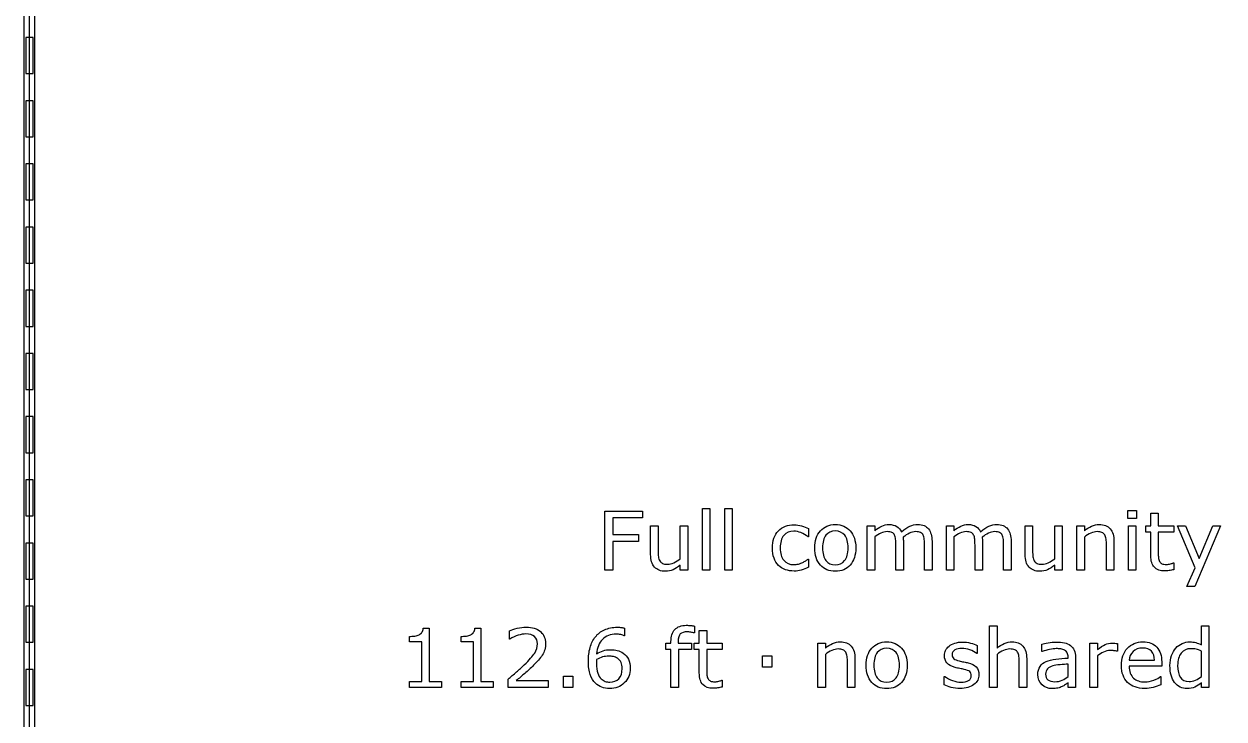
# Model space of a CAD drawing. Extents: x -13 to 750, y 12 to 2314.
# Drawn here: x 43.4 to 176.2, y 216.4 to 293.4 of the extents above; entities that cross this region are included whole.
import ezdxf

# ---------------------------------------------------------------- set-up
doc = ezdxf.new("R2010")
doc.units = 0
doc.layers.get('0').update_dxf_attribs({"linetype": 'CONTINUOUS'})

msp = doc.modelspace()

# ---------------------------------------------------------------- linework, layer by layer
at = {"color": 7}
for points in [[(43.400391, 580.4896), (43.400391, 128.2904), (268.59961, 128.2904), (268.59961, 580.4896)], [(44.599609, 579.2904), (267.40039, 579.2904), (267.40039, 129.4896), (44.599609, 129.4896)], [(44, 295.89), (268, 295.89), (268, 151.89), (44, 151.89)], [(43.599609, 291.89), (43.599609, 287.89), (44.400391, 287.89), (44.400391, 291.89)], [(43.599609, 284.89), (43.599609, 280.89), (44.400391, 280.89), (44.400391, 284.89)], [(43.599609, 277.89), (43.599609, 273.89), (44.400391, 273.89), (44.400391, 277.89)], [(43.599609, 270.89), (43.599609, 266.89), (44.400391, 266.89), (44.400391, 270.89)], [(43.599609, 263.89), (43.599609, 259.89), (44.400391, 259.89), (44.400391, 263.89)], [(43.599609, 256.89), (43.599609, 252.89), (44.400391, 252.89), (44.400391, 256.89)], [(43.599609, 249.89), (43.599609, 245.89), (44.400391, 245.89), (44.400391, 249.89)], [(43.599609, 242.89), (43.599609, 238.89), (44.400391, 238.89), (44.400391, 242.89)], [(111.8833, 238.66), (108.57422, 238.66), (108.57422, 236.8143), (111.41748, 236.8143), (111.41748, 236.0409), (108.57422, 236.0409), (108.57422, 232.89), (107.7041, 232.89), (107.7041, 239.4335), (111.8833, 239.4335)], [(119.34082, 232.89), (118.51465, 232.89), (118.51465, 239.7279), (119.34082, 239.7279)], [(121.81055, 232.89), (120.98438, 232.89), (120.98438, 239.7279), (121.81055, 239.7279)], [(166.54687, 238.6205), (165.61523, 238.6205), (165.61523, 239.4774), (166.54687, 239.4774)], [(166.49417, 232.89), (165.668, 232.89), (165.668, 237.7987), (166.49417, 237.7987)], [(175.87649, 237.7988), (173.01126, 231.0796), (172.12796, 231.0796), (173.04202, 233.1274), (171.08646, 237.7988), (171.98294, 237.7988), (173.49026, 234.1601), (175.01077, 237.7988)], [(43.599609, 235.89), (43.599609, 231.89), (44.400391, 231.89), (44.400391, 235.89)], [(134.62939, 235.3421), (134.62939, 235.3421)], [(135.48193, 235.3421), (135.48193, 235.3421)], [(43.599609, 228.89), (43.599609, 224.89), (44.400391, 224.89), (44.400391, 228.89)], [(126.20288, 222.1358), (125.15259, 222.1358), (125.15259, 223.3795), (126.20288, 223.3795)], [(43.599609, 221.89), (43.599609, 217.89), (44.400391, 217.89), (44.400391, 221.89)], [(140.31812, 222.3423), (140.31812, 222.3423)], [(141.17065, 222.3423), (141.17065, 222.3423)], [(104.1687, 219.89), (103.11841, 219.89), (103.11841, 221.1424), (104.1687, 221.1424)]]:
    msp.add_lwpolyline(points, close=True, dxfattribs=at)
for points in [[(168.14651, 234.4937), (168.14651, 237.1041), (167.58841, 237.1041), (167.58841, 237.7984), (168.14651, 237.7984), (168.14651, 239.209), (168.97269, 239.209), (168.97269, 237.7984), (170.67776, 237.7984), (170.67776, 237.1041), (168.97269, 237.1041), (168.97269, 234.8672)], [(112.77539, 234.6127), (112.77539, 237.7987), (113.60156, 237.7987), (113.60156, 235.0038)], [(116.05375, 234.1336), (116.05375, 237.7986), (116.87992, 237.7986), (116.87988, 232.89)], [(130.23926, 237.5043), (130.23926, 236.5858), (130.19536, 236.5858)], [(137.58708, 236.5553), (137.58708, 232.89), (136.76091, 232.89), (136.76091, 237.7987), (137.58708, 237.7987), (137.58708, 237.2538)], [(146.34099, 236.5553), (146.34099, 232.89), (145.51482, 232.89), (145.51482, 237.7987), (146.34099, 237.7987), (146.34099, 237.2538)], [(154.2334, 234.6127), (154.2334, 237.7987), (155.05957, 237.7987), (155.05957, 235.0038)], [(157.51176, 234.1336), (157.51176, 237.7986), (158.33793, 237.7986), (158.33789, 232.89)], [(160.79009, 236.5547), (160.79009, 232.89), (159.96392, 232.89), (159.96392, 237.7987), (160.79009, 237.7987), (160.79009, 237.2538)], [(140.75558, 236.0324), (140.75558, 232.89), (139.92941, 232.89), (139.92941, 235.6849)], [(143.92383, 232.89), (143.09766, 232.89), (143.09766, 235.6849)], [(143.924, 236.076), (143.92383, 232.89)], [(149.50948, 236.0324), (149.50948, 232.89), (148.68331, 232.89), (148.68331, 235.6849)], [(152.67773, 232.89), (151.85156, 232.89), (151.85156, 235.6849)], [(152.6779, 236.076), (152.67773, 232.89)], [(164.06836, 232.89), (163.24219, 232.89), (163.24219, 235.6849)], [(164.06841, 236.076), (164.06836, 232.89)], [(130.19536, 234.1073), (130.23926, 234.1073), (130.23926, 233.1976)], [(116.87988, 232.89), (116.05371, 232.89), (116.05371, 233.4349)], [(158.33789, 232.89), (157.51172, 232.89), (157.51172, 233.4349)], [(170.63385, 233.6763), (170.67775, 233.6763), (170.67776, 232.934)], [(87.588135, 226.4555), (88.269287, 226.4555), (88.269287, 220.5581), (89.605225, 220.5581), (89.605225, 219.89)], [(93.309814, 226.4555), (93.990967, 226.4555), (93.990967, 220.5581), (95.326904, 220.5581), (95.326904, 219.89)], [(97.198975, 225.2381), (97.155025, 225.2381), (97.155025, 226.161)], [(109.8772, 226.4555), (109.8772, 225.6162), (109.8333, 225.6162)], [(117.62036, 225.9283), (117.57646, 225.9283)], [(118.16089, 221.4938), (118.16089, 224.1042), (117.60278, 224.1042), (117.60278, 224.7985), (118.16089, 224.7985), (118.16089, 226.2091), (118.98706, 226.2091), (118.98706, 224.7985), (120.69214, 224.7985), (120.69214, 224.1042), (118.98706, 224.1042), (118.98706, 221.8673)], [(117.6204, 226.6838), (117.62036, 225.9283)], [(151.12861, 223.5549), (151.12861, 219.89), (150.30244, 219.89), (150.30244, 226.7279), (151.12861, 226.7279), (151.12861, 224.2538)], [(173.7605, 224.6016), (173.7605, 226.7286), (174.58667, 226.7286), (174.58667, 219.8902)], [(89.605225, 219.89), (86.063232, 219.89), (86.063232, 220.558), (87.425537, 220.558), (87.425537, 224.9437), (86.063232, 224.9437), (86.063232, 225.5414)], [(95.326904, 219.89), (91.784912, 219.89), (91.784912, 220.558), (93.147217, 220.558), (93.147217, 224.9437), (91.784912, 224.9437), (91.784912, 225.5414)], [(115.82304, 224.9659), (115.82304, 224.7989), (117.31278, 224.7989), (117.31278, 224.1046), (115.84941, 224.1046), (115.84941, 219.89), (115.02323, 219.89), (115.02323, 224.1044), (114.46513, 224.1044), (114.46513, 224.7987), (115.02323, 224.7987), (115.02323, 224.9613)], [(132.11797, 223.5549), (132.11797, 219.89), (131.2918, 219.89), (131.2918, 224.7987), (132.11797, 224.7987), (132.11797, 224.2538)], [(148.92696, 224.5481), (148.92696, 223.6648), (148.88306, 223.6648)], [(156.12085, 223.8541), (156.07695, 223.8541), (156.07695, 224.6934)], [(162.22929, 223.3756), (162.22929, 219.89), (161.40312, 219.89), (161.40312, 224.7987), (162.22929, 224.7987), (162.22929, 224.0736)], [(164.4661, 224.7467), (164.46606, 223.898)], [(158.99048, 223.1337), (158.99048, 223.2611)], [(159.81231, 223.221), (159.81226, 219.8902)], [(164.46606, 223.898), (164.42216, 223.898)], [(173.7605, 221.0987), (173.7605, 223.9156)], [(109.62269, 221.9775), (109.62231, 221.9776)], [(110.51445, 222.0133), (110.5144, 222.0126)], [(135.39624, 219.8902), (134.57007, 219.8902), (134.57007, 222.6851)], [(135.39629, 223.076), (135.39624, 219.8902)], [(154.40698, 219.8902), (153.58081, 219.8902), (153.58081, 222.6851)], [(154.40693, 223.076), (154.40698, 219.8902)], [(158.99048, 221.0987), (158.99048, 222.4654)], [(165.73608, 222.8917), (168.54858, 222.8917)], [(169.35278, 222.2589), (165.73608, 222.2589)], [(169.35274, 222.7071), (169.35278, 222.2589)], [(101.42212, 219.89), (96.992432, 219.89), (96.992432, 220.8085)], [(97.902076, 220.6415), (101.422096, 220.6415), (101.42212, 219.89)], [(120.64821, 220.6764), (120.69211, 220.6764), (120.69214, 219.9341)], [(145.28394, 220.1846), (145.28394, 221.1119), (145.32784, 221.1119)], [(149.12036, 221.3046), (149.12036, 221.3052)], [(158.99048, 221.0986), (158.99048, 221.0987)], [(169.21216, 221.0899), (169.25606, 221.0899), (169.25606, 220.189)], [(173.7605, 221.0985), (173.7605, 221.0987)], [(159.81226, 219.8902), (158.99048, 219.8902), (158.99048, 220.4131)], [(174.58667, 219.8902), (173.7605, 219.8902), (173.7605, 220.4044)]]:
    msp.add_lwpolyline(points, dxfattribs=at)
for points in [[(126.91699, 237.2274), (127.359377, 237.6844), (127.942387, 237.9129), (128.66602, 237.9129)], [(128.66602, 237.9129), (128.947267, 237.9129), (129.222657, 237.873367), (129.49219, 237.7943)], [(131.56201, 237.2362), (131.97217, 237.702), (132.524417, 237.9349), (133.21875, 237.9349)], [(133.21875, 237.9349), (133.907223, 237.9349), (134.45654, 237.702), (134.8667, 237.2362)], [(138.35613, 237.7547), (138.613943, 237.874833), (138.887867, 237.9349), (139.1779, 237.9349)], [(139.1779, 237.9349), (139.511887, 237.9349), (139.794603, 237.8646), (140.02605, 237.724)], [(141.46306, 237.746), (141.738453, 237.871933), (142.032887, 237.9349), (142.34636, 237.9349)], [(142.34636, 237.9349), (142.885427, 237.9349), (143.2824, 237.770833), (143.53728, 237.4427)], [(147.11003, 237.7547), (147.367843, 237.874833), (147.64177, 237.9349), (147.93181, 237.9349)], [(147.93181, 237.9349), (148.265797, 237.9349), (148.548513, 237.8646), (148.77996, 237.724)], [(150.21697, 237.746), (150.492357, 237.871933), (150.78679, 237.9349), (151.10027, 237.9349)], [(151.10027, 237.9349), (151.63933, 237.9349), (152.036303, 237.770833), (152.29119, 237.4427)], [(161.58989, 237.7547), (161.865283, 237.874833), (162.148, 237.9349), (162.43804, 237.9349)], [(162.43804, 237.9349), (162.968313, 237.9349), (163.37261, 237.775233), (163.65093, 237.4559)], [(126.25781, 235.3378), (126.25781, 236.140533), (126.477537, 236.7704), (126.91699, 237.2274)], [(127.51909, 236.722), (127.249563, 236.408533), (127.1148, 235.947133), (127.1148, 235.3378)], [(128.63091, 237.1966), (128.162157, 237.1966), (127.79155, 237.0384), (127.51909, 236.722)], [(129.41314, 237.0384), (129.146533, 237.143867), (128.88579, 237.1966), (128.63091, 237.1966)], [(130.19536, 236.5858), (129.943407, 236.782067), (129.682667, 236.932933), (129.41314, 237.0384)], [(129.49219, 237.7943), (129.76465, 237.715167), (130.013673, 237.6185), (130.23926, 237.5043)], [(130.95117, 235.3421), (130.95117, 236.141967), (131.154783, 236.773333), (131.56201, 237.2362)], [(132.17285, 236.7572), (131.926757, 236.4496), (131.80371, 235.9779), (131.80371, 235.3421)], [(133.21875, 237.223), (132.77051, 237.223), (132.421877, 237.067733), (132.17285, 236.7572)], [(134.25586, 236.7572), (134.006833, 237.067733), (133.66113, 237.223), (133.21875, 237.223)], [(134.62939, 235.3421), (134.62939, 235.9779), (134.50488, 236.4496), (134.25586, 236.7572)], [(134.8667, 237.2362), (135.276853, 236.773333), (135.48193, 236.141967), (135.48193, 235.3421)], [(137.58708, 237.2538), (137.844893, 237.467667), (138.101243, 237.634633), (138.35613, 237.7547)], [(138.26384, 236.9816), (138.038253, 236.870267), (137.812667, 236.728167), (137.58708, 236.5553)], [(138.94499, 237.1486), (138.71941, 237.1486), (138.49236, 237.092933), (138.26384, 236.9816)], [(139.48992, 237.0516), (139.36394, 237.116267), (139.182297, 237.1486), (138.94499, 237.1486)], [(139.77996, 236.7704), (139.712573, 236.896333), (139.615893, 236.990067), (139.48992, 237.0516)], [(139.89861, 236.3002), (139.88101, 236.496467), (139.84146, 236.6532), (139.77996, 236.7704)], [(140.02605, 237.724), (140.260423, 237.583333), (140.43474, 237.3885), (140.549, 237.1395)], [(140.549, 237.1395), (140.88298, 237.420767), (141.187667, 237.622933), (141.46306, 237.746)], [(141.41892, 236.9728), (141.187473, 236.858533), (140.956027, 236.712067), (140.72458, 236.5334)], [(140.72458, 236.5334), (140.73338, 236.466), (140.740713, 236.3869), (140.74658, 236.2961)], [(142.11325, 237.1486), (141.881803, 237.1486), (141.65036, 237.09), (141.41892, 236.9728)], [(142.65817, 237.0516), (142.532197, 237.116267), (142.350557, 237.1486), (142.11325, 237.1486)], [(142.94821, 236.766), (142.88083, 236.891933), (142.78415, 236.987133), (142.65817, 237.0516)], [(143.06686, 236.2958), (143.04926, 236.492067), (143.00971, 236.6488), (142.94821, 236.766)], [(143.53728, 237.4427), (143.795093, 237.1175), (143.924, 236.661933), (143.924, 236.076)], [(146.34099, 237.2538), (146.598803, 237.467667), (146.85515, 237.634633), (147.11003, 237.7547)], [(147.01775, 236.9816), (146.792163, 236.870267), (146.566577, 236.728167), (146.34099, 236.5553)], [(147.6989, 237.1486), (147.473313, 237.1486), (147.246263, 237.092933), (147.01775, 236.9816)], [(148.24382, 237.0516), (148.117847, 237.116267), (147.936207, 237.1486), (147.6989, 237.1486)], [(148.53386, 236.7704), (148.46648, 236.896333), (148.3698, 236.990067), (148.24382, 237.0516)], [(148.65251, 236.3002), (148.63491, 236.496467), (148.59536, 236.6532), (148.53386, 236.7704)], [(148.77996, 237.724), (149.014333, 237.583333), (149.188647, 237.3885), (149.3029, 237.1395)], [(149.3029, 237.1395), (149.636887, 237.420767), (149.941577, 237.622933), (150.21697, 237.746)], [(150.17281, 236.9728), (149.941363, 236.858533), (149.70992, 236.712067), (149.47848, 236.5334)], [(149.47848, 236.5334), (149.48728, 236.466), (149.494613, 236.3869), (149.50048, 236.2961)], [(150.86715, 237.1486), (150.635703, 237.1486), (150.404257, 237.09), (150.17281, 236.9728)], [(151.41207, 237.0516), (151.28609, 237.116267), (151.10445, 237.1486), (150.86715, 237.1486)], [(151.70211, 236.766), (151.634723, 236.891933), (151.538043, 236.987133), (151.41207, 237.0516)], [(151.82076, 236.2958), (151.80316, 236.492067), (151.76361, 236.6488), (151.70211, 236.766)], [(152.29119, 237.4427), (152.548997, 237.1175), (152.6779, 236.661933), (152.6779, 236.076)], [(160.79009, 237.2538), (161.047903, 237.467667), (161.314503, 237.634633), (161.58989, 237.7547)], [(161.49761, 236.981), (161.251517, 236.869667), (161.015677, 236.727567), (160.79009, 236.5547)], [(162.20513, 237.148), (161.979543, 237.148), (161.743703, 237.092333), (161.49761, 236.981)], [(162.74126, 237.056), (162.603567, 237.117333), (162.424857, 237.148), (162.20513, 237.148)], [(163.05767, 236.7836), (162.984423, 236.9066), (162.878953, 236.9974), (162.74126, 237.056)], [(163.20269, 236.3177), (163.176357, 236.516967), (163.128017, 236.672267), (163.05767, 236.7836)], [(163.65093, 237.4559), (163.92925, 237.136567), (164.06841, 236.6766), (164.06841, 236.076)], [(126.43359, 234.2084), (126.316403, 234.530667), (126.25781, 234.907133), (126.25781, 235.3378)], [(127.1148, 235.3378), (127.1148, 234.746), (127.246633, 234.290433), (127.5103, 233.9711)], [(131.56201, 233.4481), (131.154783, 233.910967), (130.95117, 234.5423), (130.95117, 235.3421)], [(131.80371, 235.3421), (131.80371, 234.7269), (131.928223, 234.259633), (132.17725, 233.9403)], [(134.25146, 233.9359), (134.503413, 234.2523), (134.62939, 234.721033), (134.62939, 235.3421)], [(135.48193, 235.3421), (135.48193, 234.5423), (135.276853, 233.910967), (134.8667, 233.4481)], [(139.92941, 235.6849), (139.92941, 235.9017), (139.919143, 236.1068), (139.89861, 236.3002)], [(140.74658, 236.2961), (140.75258, 236.208167), (140.75558, 236.120267), (140.75558, 236.0324)], [(143.09766, 235.6849), (143.09766, 235.895833), (143.087393, 236.099467), (143.06686, 236.2958)], [(148.68331, 235.6849), (148.68331, 235.9017), (148.673043, 236.1068), (148.65251, 236.3002)], [(149.50048, 236.2961), (149.50648, 236.208167), (149.50948, 236.120267), (149.50948, 236.0324)], [(151.85156, 235.6849), (151.85156, 235.895833), (151.841293, 236.099467), (151.82076, 236.2958)], [(163.24219, 235.6849), (163.24219, 235.9105), (163.229023, 236.121433), (163.20269, 236.3177)], [(113.20605, 233.224), (112.918943, 233.5404), (112.77539, 234.0033), (112.77539, 234.6127)], [(113.60156, 235.0038), (113.60156, 234.754733), (113.613293, 234.540867), (113.63676, 234.3622)], [(113.63676, 234.3622), (113.660227, 234.1864), (113.71003, 234.0355), (113.78617, 233.9095)], [(113.78617, 233.9095), (113.865277, 233.780633), (113.967817, 233.6869), (114.09379, 233.6283)], [(115.34184, 233.7073), (115.59672, 233.818633), (115.834023, 233.960733), (116.05375, 234.1336)], [(126.93018, 233.4086), (126.716313, 233.619533), (126.550783, 233.886133), (126.43359, 234.2084)], [(127.5103, 233.9711), (127.776907, 233.654633), (128.150443, 233.4964), (128.63091, 233.4964)], [(129.6065, 233.7337), (129.726613, 233.795033), (129.839403, 233.8595), (129.94487, 233.9271)], [(129.94487, 233.9271), (130.050343, 233.997433), (130.13384, 234.0575), (130.19536, 234.1073)], [(132.17725, 233.9403), (132.42627, 233.6239), (132.773437, 233.4657), (133.21875, 233.4657)], [(133.21875, 233.4657), (133.658203, 233.4657), (134.00244, 233.622433), (134.25146, 233.9359)], [(154.66406, 233.224), (154.376953, 233.5404), (154.2334, 234.0033), (154.2334, 234.6127)], [(155.05957, 235.0038), (155.05957, 234.754733), (155.071303, 234.540867), (155.09477, 234.3622)], [(155.09477, 234.3622), (155.118237, 234.1864), (155.16804, 234.0355), (155.24418, 233.9095)], [(155.24418, 233.9095), (155.32328, 233.780633), (155.42582, 233.6869), (155.5518, 233.6283)], [(156.79984, 233.7073), (157.054727, 233.818633), (157.292033, 233.960733), (157.51176, 234.1336)], [(168.53763, 233.1973), (168.276883, 233.466833), (168.14651, 233.898967), (168.14651, 234.4937)], [(168.97269, 234.8672), (168.97269, 234.6094), (168.978557, 234.407267), (168.99029, 234.2608)], [(168.99029, 234.2608), (169.002023, 234.117267), (169.04304, 233.9825), (169.11334, 233.8565)], [(169.11334, 233.8565), (169.177807, 233.7393), (169.265697, 233.652867), (169.37701, 233.5972)], [(114.41016, 232.7538), (113.894533, 232.7538), (113.493163, 232.910533), (113.20605, 233.224)], [(114.09379, 233.6283), (114.219763, 233.569633), (114.40287, 233.5403), (114.64311, 233.5403)], [(115.25391, 232.9296), (114.999023, 232.8124), (114.717773, 232.7538), (114.41016, 232.7538)], [(114.64311, 233.5403), (114.856977, 233.5403), (115.089887, 233.595967), (115.34184, 233.7073)], [(116.05371, 233.4349), (115.77539, 233.215167), (115.50879, 233.046733), (115.25391, 232.9296)], [(127.69043, 232.9339), (127.39453, 233.039367), (127.141113, 233.1976), (126.93018, 233.4086)], [(128.66602, 232.7801), (128.311527, 232.7801), (127.98633, 232.831367), (127.69043, 232.9339)], [(128.63091, 233.4964), (128.797903, 233.4964), (128.967823, 233.5184), (129.14067, 233.5624)], [(129.45264, 232.89), (129.206547, 232.816733), (128.94434, 232.7801), (128.66602, 232.7801)], [(129.14067, 233.5624), (129.313523, 233.6064), (129.4688, 233.6635), (129.6065, 233.7337)], [(130.23926, 233.1976), (129.963867, 233.0658), (129.70166, 232.963267), (129.45264, 232.89)], [(133.21875, 232.7538), (132.524417, 232.7538), (131.97217, 232.985233), (131.56201, 233.4481)], [(134.8667, 233.4481), (134.45654, 232.985233), (133.907223, 232.7538), (133.21875, 232.7538)], [(155.86816, 232.7538), (155.35254, 232.7538), (154.951173, 232.910533), (154.66406, 233.224)], [(155.5518, 233.6283), (155.677773, 233.569633), (155.860877, 233.5403), (156.10111, 233.5403)], [(156.71191, 232.9296), (156.45703, 232.8124), (156.17578, 232.7538), (155.86816, 232.7538)], [(156.10111, 233.5403), (156.314977, 233.5403), (156.547887, 233.595967), (156.79984, 233.7073)], [(157.51172, 233.4349), (157.2334, 233.215167), (156.966797, 233.046733), (156.71191, 232.9296)], [(169.68021, 232.793), (169.17923, 232.793), (168.79837, 232.927767), (168.53763, 233.1973)], [(169.37701, 233.5972), (169.49127, 233.544533), (169.664123, 233.5182), (169.89557, 233.5182)], [(170.168, 232.833), (169.98636, 232.806333), (169.823763, 232.793), (169.68021, 232.793)], [(169.89557, 233.5182), (170.030337, 233.5182), (170.17096, 233.5372), (170.31744, 233.5752)], [(170.67776, 232.934), (170.522487, 232.892667), (170.352567, 232.859), (170.168, 232.833)], [(170.31744, 233.5752), (170.463927, 233.616533), (170.569397, 233.650233), (170.63385, 233.6763)], [(87.135498, 225.7216), (87.270263, 225.794867), (87.375732, 225.887167), (87.451904, 225.9985)], [(87.451904, 225.9985), (87.531006, 226.112767), (87.576416, 226.2651), (87.588135, 226.4555)], [(92.857178, 225.7216), (92.991943, 225.794867), (93.097412, 225.887167), (93.173584, 225.9985)], [(93.173584, 225.9985), (93.252685, 226.112767), (93.298095, 226.2651), (93.309814, 226.4555)], [(97.155025, 226.161), (97.363033, 226.263533), (97.639889, 226.357267), (97.985592, 226.4422)], [(97.985592, 226.4422), (98.334225, 226.5272), (98.671139, 226.5697), (98.996334, 226.5697)], [(98.996334, 226.5697), (99.667235, 226.5697), (100.193113, 226.4071), (100.573966, 226.0819)], [(100.573966, 226.0819), (100.954826, 225.759633), (101.145256, 225.321633), (101.145256, 224.7679)], [(106.66479, 225.5018), (106.922603, 225.832867), (107.255123, 226.0907), (107.66235, 226.2753)], [(107.66235, 226.2753), (108.069577, 226.462767), (108.544187, 226.5565), (109.08618, 226.5565)], [(109.08618, 226.5565), (109.259033, 226.5565), (109.404053, 226.549167), (109.52124, 226.5345)], [(109.52124, 226.5345), (109.638427, 226.519833), (109.75708, 226.4935), (109.8772, 226.4555)], [(115.02323, 224.9613), (115.02323, 225.5443), (115.16825, 225.991067), (115.45829, 226.3016)], [(115.45829, 226.3016), (115.74833, 226.615067), (116.167277, 226.7718), (116.71513, 226.7718)], [(116.83378, 226.0513), (116.479287, 226.0513), (116.221473, 225.9722), (116.06034, 225.814)], [(116.71513, 226.7718), (116.899697, 226.7718), (117.065223, 226.763133), (117.21171, 226.7458)], [(117.2205, 226.0073), (117.074013, 226.036633), (116.945107, 226.0513), (116.83378, 226.0513)], [(117.21171, 226.7458), (117.361123, 226.728467), (117.497353, 226.7078), (117.6204, 226.6838)], [(117.57646, 225.9283), (117.48564, 225.9543), (117.366987, 225.980633), (117.2205, 226.0073)], [(86.063232, 225.5414), (86.247803, 225.5414), (86.445557, 225.556067), (86.656494, 225.5854)], [(86.656494, 225.5854), (86.867431, 225.6174), (87.027099, 225.6628), (87.135498, 225.7216)], [(91.784912, 225.5414), (91.969483, 225.5414), (92.167237, 225.556067), (92.378174, 225.5854)], [(92.378174, 225.5854), (92.589111, 225.6174), (92.748779, 225.6628), (92.857178, 225.7216)], [(98.108643, 225.6688), (97.798096, 225.575067), (97.494873, 225.4315), (97.198975, 225.2381)], [(98.974365, 225.8094), (98.707764, 225.8094), (98.41919, 225.762533), (98.108643, 225.6688)], [(99.9104, 225.5194), (99.687744, 225.712733), (99.375732, 225.8094), (98.974365, 225.8094)], [(100.24878, 224.724), (100.24878, 225.0638), (100.135987, 225.328933), (99.9104, 225.5194)], [(99.936768, 223.6825), (100.144776, 224.004767), (100.24878, 224.351933), (100.24878, 224.724)], [(101.145256, 224.7679), (101.145256, 224.5189), (101.113023, 224.286), (101.048556, 224.0692)], [(106.06714, 224.3065), (106.193113, 224.754767), (106.39233, 225.1532), (106.66479, 225.5018)], [(107.44707, 225.208), (107.07207, 224.8154), (106.85381, 224.283667), (106.79229, 223.6128)], [(108.9544, 225.8012), (108.324513, 225.8012), (107.82207, 225.603467), (107.44707, 225.208)], [(109.45977, 225.7392), (109.295703, 225.780533), (109.127247, 225.8012), (108.9544, 225.8012)], [(109.8333, 225.6162), (109.751273, 225.6602), (109.626763, 225.7012), (109.45977, 225.7392)], [(116.06034, 225.814), (115.90214, 225.658733), (115.82304, 225.376033), (115.82304, 224.9659)], [(132.11797, 224.2538), (132.375783, 224.467667), (132.642383, 224.634633), (132.91777, 224.7547)], [(132.91777, 224.7547), (133.193163, 224.874833), (133.47588, 224.9349), (133.76592, 224.9349)], [(133.76592, 224.9349), (134.296193, 224.9349), (134.70049, 224.775233), (134.97881, 224.4559)], [(137.25073, 224.2364), (137.66089, 224.7022), (138.213137, 224.9351), (138.90747, 224.9351)], [(138.90747, 224.9351), (139.59595, 224.9351), (140.145267, 224.7022), (140.55542, 224.2364)], [(145.81124, 224.469), (145.9753, 224.606667), (146.183307, 224.715067), (146.43526, 224.7942)], [(146.43526, 224.7942), (146.690147, 224.8762), (146.974327, 224.9172), (147.2878, 224.9172)], [(147.2878, 224.9172), (147.580767, 224.9172), (147.876667, 224.8806), (148.1755, 224.8074)], [(148.1755, 224.8074), (148.477253, 224.737067), (148.72774, 224.650633), (148.92696, 224.5481)], [(151.12861, 224.2538), (151.386423, 224.467667), (151.653027, 224.634633), (151.92842, 224.7547)], [(151.92842, 224.7547), (152.203807, 224.874833), (152.48652, 224.9349), (152.77656, 224.9349)], [(152.77656, 224.9349), (153.306833, 224.9349), (153.71113, 224.775233), (153.98945, 224.4559)], [(156.07695, 224.6934), (156.238083, 224.7374), (156.470993, 224.785733), (156.77568, 224.8384)], [(156.77568, 224.8384), (157.080373, 224.891067), (157.380667, 224.9174), (157.67656, 224.9174)], [(157.67656, 224.9174), (158.022267, 224.9174), (158.32256, 224.888067), (158.57744, 224.8294)], [(158.57744, 224.8294), (158.835253, 224.774067), (159.05791, 224.677367), (159.24541, 224.5393)], [(159.24541, 224.5393), (159.429983, 224.404567), (159.57061, 224.230267), (159.66729, 224.0164)], [(162.22929, 224.0736), (162.557417, 224.337267), (162.84599, 224.5233), (163.09501, 224.6317)], [(163.09501, 224.6317), (163.346963, 224.743033), (163.60331, 224.7987), (163.86405, 224.7987)], [(163.86405, 224.7987), (164.00761, 224.7987), (164.111617, 224.794367), (164.17607, 224.7857)], [(164.17607, 224.7857), (164.240537, 224.779033), (164.337213, 224.766033), (164.4661, 224.7467)], [(165.55147, 224.2276), (165.990923, 224.699267), (166.568073, 224.9351), (167.28292, 224.9351)], [(167.28292, 224.9351), (167.945027, 224.9351), (168.454793, 224.741733), (168.81222, 224.355)], [(170.92603, 224.2496), (171.125243, 224.472267), (171.356687, 224.642167), (171.62036, 224.7593)], [(171.62036, 224.7593), (171.88696, 224.8765), (172.16235, 224.9351), (172.44653, 224.9351)], [(172.44653, 224.9351), (172.704343, 224.9351), (172.93286, 224.907433), (173.13208, 224.8521)], [(173.13208, 224.8521), (173.3313, 224.799433), (173.540773, 224.715933), (173.7605, 224.6016)], [(98.781006, 222.3861), (99.343506, 222.931033), (99.72876, 223.363167), (99.936768, 223.6825)], [(100.771706, 223.4584), (100.657446, 223.276733), (100.522679, 223.098), (100.367406, 222.9222)], [(101.048556, 224.0692), (100.987023, 223.855333), (100.894739, 223.651733), (100.771706, 223.4584)], [(105.88257, 222.764), (105.88257, 223.344067), (105.944093, 223.858233), (106.06714, 224.3065)], [(107.44702, 223.2608), (107.233153, 223.202133), (107.013427, 223.1113), (106.78784, 222.9883)], [(106.79229, 223.6128), (107.038383, 223.7622), (107.28008, 223.874967), (107.51738, 223.9511)], [(108.14136, 223.3488), (107.892333, 223.3488), (107.660887, 223.319467), (107.44702, 223.2608)], [(107.51738, 223.9511), (107.75762, 224.030233), (108.034477, 224.0698), (108.34795, 224.0698)], [(108.65552, 223.3048), (108.491453, 223.334133), (108.320067, 223.3488), (108.14136, 223.3488)], [(108.34795, 224.0698), (108.62627, 224.0698), (108.8709, 224.043467), (109.08184, 223.9908)], [(109.10376, 223.1202), (108.968993, 223.213933), (108.81958, 223.275467), (108.65552, 223.3048)], [(109.08184, 223.9908), (109.295707, 223.9408), (109.513967, 223.838267), (109.73662, 223.6832)], [(109.73662, 223.6832), (109.994433, 223.504467), (110.187793, 223.278867), (110.3167, 223.0064)], [(132.82549, 223.9812), (132.579397, 223.869867), (132.343557, 223.727767), (132.11797, 223.5549)], [(133.53301, 224.1482), (133.307423, 224.1482), (133.071583, 224.092533), (132.82549, 223.9812)], [(134.06914, 224.0562), (133.931447, 224.117533), (133.752737, 224.1482), (133.53301, 224.1482)], [(134.38555, 223.7838), (134.312303, 223.9068), (134.206833, 223.9976), (134.06914, 224.0562)], [(134.53057, 223.3179), (134.504237, 223.517167), (134.455897, 223.672467), (134.38555, 223.7838)], [(134.57007, 222.6851), (134.57007, 222.9107), (134.556903, 223.121633), (134.53057, 223.3179)], [(134.97881, 224.4559), (135.25713, 224.136567), (135.39629, 223.6766), (135.39629, 223.076)], [(136.63989, 222.3423), (136.63989, 223.142167), (136.843503, 223.773533), (137.25073, 224.2364)], [(137.86157, 223.7574), (137.615477, 223.4498), (137.49243, 222.9781), (137.49243, 222.3423)], [(138.90747, 224.2232), (138.45923, 224.2232), (138.110597, 224.067933), (137.86157, 223.7574)], [(139.94458, 223.7574), (139.695553, 224.067933), (139.34985, 224.2232), (138.90747, 224.2232)], [(140.31812, 222.3423), (140.31812, 222.9781), (140.193607, 223.4498), (139.94458, 223.7574)], [(140.55542, 224.2364), (140.965573, 223.773533), (141.17065, 223.142167), (141.17065, 222.3423)], [(145.30587, 223.4187), (145.30587, 223.620833), (145.346887, 223.811267), (145.42892, 223.99)], [(145.57393, 222.6013), (145.395223, 222.823967), (145.30587, 223.096433), (145.30587, 223.4187)], [(145.42892, 223.99), (145.51388, 224.168733), (145.64132, 224.3284), (145.81124, 224.469)], [(146.46167, 224.0427), (146.253663, 223.928433), (146.14966, 223.757067), (146.14966, 223.5286)], [(146.14966, 223.5286), (146.14966, 223.3264), (146.212647, 223.174033), (146.33862, 223.0715)], [(147.22632, 224.2185), (146.92456, 224.2185), (146.669677, 224.1599), (146.46167, 224.0427)], [(148.11401, 224.0559), (147.812257, 224.1643), (147.51636, 224.2185), (147.22632, 224.2185)], [(148.88306, 223.6648), (148.67212, 223.820067), (148.41577, 223.950433), (148.11401, 224.0559)], [(151.83613, 223.9812), (151.590037, 223.869867), (151.354197, 223.727767), (151.12861, 223.5549)], [(152.54365, 224.1482), (152.318063, 224.1482), (152.082223, 224.092533), (151.83613, 223.9812)], [(153.07978, 224.0562), (152.942087, 224.117533), (152.763377, 224.1482), (152.54365, 224.1482)], [(153.39619, 223.7838), (153.32295, 223.9068), (153.21748, 223.9976), (153.07978, 224.0562)], [(153.54121, 223.3179), (153.514877, 223.517167), (153.466537, 223.672467), (153.39619, 223.7838)], [(153.58081, 222.6851), (153.58081, 222.9107), (153.56761, 223.121633), (153.54121, 223.3179)], [(153.98945, 224.4559), (154.26777, 224.136567), (154.40693, 223.6766), (154.40693, 223.076)], [(156.94702, 224.1002), (156.68042, 224.0442), (156.40503, 223.962167), (156.12085, 223.8541)], [(157.67212, 224.1882), (157.45532, 224.1882), (157.21362, 224.158867), (156.94702, 224.1002)], [(158.18628, 224.1532), (158.02222, 224.176533), (157.850833, 224.1882), (157.67212, 224.1882)], [(158.60815, 224.017), (158.490963, 224.084333), (158.35034, 224.129733), (158.18628, 224.1532)], [(158.8894, 223.7269), (158.824933, 223.849967), (158.731183, 223.946667), (158.60815, 224.017)], [(158.99048, 223.2611), (158.99048, 223.448633), (158.956787, 223.6039), (158.8894, 223.7269)], [(159.66729, 224.0164), (159.76397, 223.802533), (159.81231, 223.5374), (159.81231, 223.221)], [(162.91483, 223.8106), (162.67753, 223.699267), (162.449017, 223.554267), (162.22929, 223.3756)], [(163.65312, 223.982), (163.398233, 223.982), (163.152137, 223.924867), (162.91483, 223.8106)], [(164.06181, 223.96), (163.94755, 223.974667), (163.81132, 223.982), (163.65312, 223.982)], [(164.42216, 223.898), (164.299113, 223.927333), (164.178997, 223.948), (164.06181, 223.96)], [(164.89669, 222.316), (164.89669, 223.118733), (165.11495, 223.755933), (165.55147, 224.2276)], [(166.17993, 223.8629), (165.91919, 223.6021), (165.77124, 223.278367), (165.73608, 222.8917)], [(167.23901, 224.254), (166.79663, 224.254), (166.443603, 224.123633), (166.17993, 223.8629)], [(168.21899, 223.898), (168.005123, 224.135333), (167.678463, 224.254), (167.23901, 224.254)], [(168.54858, 222.8917), (168.545913, 223.3253), (168.43605, 223.660733), (168.21899, 223.898)], [(168.81222, 224.355), (169.172567, 223.968333), (169.35274, 223.419033), (169.35274, 222.7071)], [(170.26685, 222.3072), (170.26685, 222.7232), (170.325443, 223.0938), (170.44263, 223.419)], [(170.44263, 223.419), (170.562743, 223.7442), (170.723877, 224.021067), (170.92603, 224.2496)], [(171.5061, 223.6957), (171.248287, 223.373433), (171.11938, 222.9164), (171.11938, 222.3246)], [(172.58716, 224.1791), (172.124267, 224.1791), (171.763913, 224.017967), (171.5061, 223.6957)], [(173.16284, 224.1221), (172.98706, 224.1601), (172.795167, 224.1791), (172.58716, 224.1791)], [(173.7605, 223.9156), (173.53784, 224.0152), (173.33862, 224.084033), (173.16284, 224.1221)], [(97.915283, 221.5995), (98.22583, 221.863167), (98.514405, 222.125367), (98.781006, 222.3861)], [(99.809302, 222.3378), (99.495825, 222.030133), (99.172095, 221.7313), (98.838111, 221.4413)], [(100.367406, 222.9222), (100.215066, 222.746467), (100.029031, 222.551667), (99.809302, 222.3378)], [(106.08472, 221.3138), (105.949953, 221.7152), (105.88257, 222.1986), (105.88257, 222.764)], [(106.77464, 222.7994), (106.771973, 222.740733), (106.77064, 222.666033), (106.77064, 222.5753)], [(106.77064, 222.5753), (106.77064, 222.112367), (106.817517, 221.746133), (106.91127, 221.4766)], [(106.78784, 222.9883), (106.78184, 222.923633), (106.77744, 222.860667), (106.77464, 222.7994)], [(109.49927, 222.6544), (109.42017, 222.833067), (109.288333, 222.988333), (109.10376, 223.1202)], [(109.25795, 220.8569), (109.50111, 221.117633), (109.62269, 221.491167), (109.62269, 221.9775)], [(109.62231, 221.9776), (109.62231, 222.250067), (109.581297, 222.475667), (109.49927, 222.6544)], [(110.5144, 222.0126), (110.5144, 221.347533), (110.294673, 220.804067), (109.85522, 220.3822)], [(110.3167, 223.0064), (110.448533, 222.733933), (110.51445, 222.4029), (110.51445, 222.0133)], [(118.98706, 221.8673), (118.98706, 221.6095), (118.992927, 221.407367), (119.00466, 221.2609)], [(137.25073, 220.4483), (136.843503, 220.911167), (136.63989, 221.5425), (136.63989, 222.3423)], [(137.49243, 222.3423), (137.49243, 221.7271), (137.616943, 221.259833), (137.86597, 220.9405)], [(139.94019, 220.9361), (140.192143, 221.2525), (140.31812, 221.721233), (140.31812, 222.3423)], [(141.17065, 222.3423), (141.17065, 221.5425), (140.965573, 220.911167), (140.55542, 220.4483)], [(146.49239, 222.1003), (146.06173, 222.214567), (145.755577, 222.381567), (145.57393, 222.6013)], [(146.33862, 223.0715), (146.461667, 222.968967), (146.660887, 222.8855), (146.93628, 222.8211)], [(147.00655, 221.9861), (146.81905, 222.021433), (146.647663, 222.0595), (146.49239, 222.1003)], [(146.93628, 222.8211), (147.08862, 222.785767), (147.25854, 222.7506), (147.44604, 222.7156)], [(147.46798, 221.8941), (147.350793, 221.920767), (147.196983, 221.951433), (147.00655, 221.9861)], [(147.44604, 222.7156), (147.636473, 222.680267), (147.794677, 222.647933), (147.92065, 222.6186)], [(148.10958, 221.6392), (147.998253, 221.7388), (147.784387, 221.823767), (147.46798, 221.8941)], [(147.92065, 222.6186), (148.304443, 222.530733), (148.600343, 222.379867), (148.80835, 222.166)], [(148.80835, 222.166), (149.016357, 221.9492), (149.12036, 221.662067), (149.12036, 221.3046)], [(155.64185, 221.3143), (155.64185, 221.686367), (155.72095, 221.986667), (155.87915, 222.2152)], [(155.87915, 222.2152), (156.040283, 222.446667), (156.2688, 222.6283), (156.5647, 222.7601)], [(156.71411, 221.9555), (156.567623, 221.8149), (156.49438, 221.6201), (156.49438, 221.3711)], [(156.5647, 222.7601), (156.863527, 222.891967), (157.222413, 222.981333), (157.64136, 223.0282)], [(157.28979, 222.2719), (157.05249, 222.204567), (156.860597, 222.0991), (156.71411, 221.9555)], [(158.09839, 222.3994), (157.758543, 222.370067), (157.48901, 222.327567), (157.28979, 222.2719)], [(157.64136, 223.0282), (158.060307, 223.074867), (158.510013, 223.110033), (158.99048, 223.1337)], [(158.99048, 222.4654), (158.738527, 222.450733), (158.441163, 222.428733), (158.09839, 222.3994)], [(165.58224, 220.4351), (165.125207, 220.8775), (164.89669, 221.504467), (164.89669, 222.316)], [(165.73608, 222.2589), (165.73608, 221.9571), (165.78149, 221.6934), (165.87231, 221.4678)], [(170.78101, 220.4307), (170.438237, 220.8819), (170.26685, 221.5074), (170.26685, 222.3072)], [(171.11938, 222.3246), (171.11938, 221.7416), (171.21899, 221.297733), (171.41821, 220.993)], [(96.992432, 220.8085), (97.300049, 221.072167), (97.607666, 221.335833), (97.915283, 221.5995)], [(98.838111, 221.4413), (98.504126, 221.154167), (98.192115, 220.887567), (97.902076, 220.6415)], [(106.66919, 220.347), (106.417237, 220.5902), (106.222413, 220.912467), (106.08472, 221.3138)], [(106.91127, 221.4766), (107.00795, 221.21), (107.139787, 220.999067), (107.30678, 220.8438)], [(107.30678, 220.8438), (107.44154, 220.714933), (107.58656, 220.619733), (107.74184, 220.5582)], [(107.74184, 220.5582), (107.90004, 220.499533), (108.071427, 220.4702), (108.256, 220.4702)], [(108.256, 220.4702), (108.6808, 220.4702), (109.014783, 220.5991), (109.25795, 220.8569)], [(118.552, 220.1974), (118.29126, 220.466933), (118.16089, 220.899067), (118.16089, 221.4938)], [(119.00466, 221.2609), (119.016393, 221.117367), (119.05741, 220.9826), (119.12771, 220.8566)], [(119.12771, 220.8566), (119.192177, 220.7394), (119.280067, 220.652967), (119.39138, 220.5973)], [(119.39138, 220.5973), (119.505633, 220.544633), (119.678483, 220.5183), (119.90993, 220.5183)], [(119.90993, 220.5183), (120.044697, 220.5183), (120.185323, 220.5373), (120.33181, 220.5753)], [(120.33181, 220.5753), (120.47829, 220.616633), (120.583757, 220.650333), (120.64821, 220.6764)], [(137.86597, 220.9405), (138.11499, 220.6241), (138.462157, 220.4659), (138.90747, 220.4659)], [(138.90747, 220.4659), (139.346923, 220.4659), (139.691163, 220.622633), (139.94019, 220.9361)], [(145.32784, 221.1119), (145.58858, 220.915567), (145.87862, 220.758833), (146.19796, 220.6417)], [(146.19796, 220.6417), (146.517293, 220.527433), (146.823447, 220.4703), (147.11642, 220.4703)], [(147.11642, 220.4703), (147.4797, 220.4703), (147.763877, 220.5289), (147.96895, 220.6461)], [(147.96895, 220.6461), (148.17403, 220.763233), (148.27657, 220.9478), (148.27657, 221.1998)], [(148.27657, 221.1998), (148.27657, 221.393133), (148.220907, 221.5396), (148.10958, 221.6392)], [(149.12036, 221.3052), (149.12036, 220.857), (148.934327, 220.489333), (148.56226, 220.2022)], [(156.10327, 220.1937), (155.795657, 220.4867), (155.64185, 220.860233), (155.64185, 221.3143)], [(156.49438, 221.3711), (156.49438, 221.089833), (156.579343, 220.8774), (156.74927, 220.7338)], [(156.74927, 220.7338), (156.91919, 220.5932), (157.178467, 220.5229), (157.5271, 220.5229)], [(157.5271, 220.5229), (157.81714, 220.5229), (158.082277, 220.578567), (158.32251, 220.6899)], [(158.32251, 220.6899), (158.562743, 220.804167), (158.7854, 220.9404), (158.99048, 221.0986)], [(165.87231, 221.4678), (165.96313, 221.2452), (166.087643, 221.0621), (166.24585, 220.9185)], [(166.24585, 220.9185), (166.398197, 220.7779), (166.578373, 220.672433), (166.78638, 220.6021)], [(166.78638, 220.6021), (166.997313, 220.531767), (167.228757, 220.4966), (167.48071, 220.4966)], [(167.48071, 220.4966), (167.814697, 220.4966), (168.150147, 220.562533), (168.48706, 220.6944)], [(168.48706, 220.6944), (168.826907, 220.829133), (169.068607, 220.960967), (169.21216, 221.0899)], [(171.41821, 220.993), (171.61743, 220.691267), (171.936767, 220.5404), (172.37622, 220.5404)], [(172.37622, 220.5404), (172.610593, 220.5404), (172.847897, 220.591667), (173.08813, 220.6942)], [(173.08813, 220.6942), (173.32837, 220.799667), (173.552493, 220.934433), (173.7605, 221.0985)], [(107.36792, 219.9032), (107.104247, 220.0028), (106.871337, 220.150733), (106.66919, 220.347)], [(108.24683, 219.7538), (107.924563, 219.7538), (107.631593, 219.8036), (107.36792, 219.9032)], [(109.85522, 220.3822), (109.4187, 219.963267), (108.88257, 219.7538), (108.24683, 219.7538)], [(119.69458, 219.7931), (119.193607, 219.7931), (118.812747, 219.927867), (118.552, 220.1974)], [(120.18237, 219.8331), (120.00073, 219.806433), (119.838133, 219.7931), (119.69458, 219.7931)], [(120.69214, 219.9341), (120.536867, 219.892767), (120.366943, 219.8591), (120.18237, 219.8331)], [(138.90747, 219.754), (138.213137, 219.754), (137.66089, 219.985433), (137.25073, 220.4483)], [(140.55542, 220.4483), (140.145267, 219.985433), (139.59595, 219.754), (138.90747, 219.754)], [(146.04419, 219.899), (145.74243, 219.986867), (145.489013, 220.082067), (145.28394, 220.1846)], [(147.04614, 219.7715), (146.68286, 219.7715), (146.348877, 219.814), (146.04419, 219.899)], [(148.56226, 220.2022), (148.193113, 219.915067), (147.68774, 219.7715), (147.04614, 219.7715)], [(157.22827, 219.7543), (156.78589, 219.7543), (156.41089, 219.900767), (156.10327, 220.1937)], [(157.85669, 219.8243), (157.677977, 219.777633), (157.468503, 219.7543), (157.22827, 219.7543)], [(158.3313, 219.9913), (158.193607, 219.9239), (158.035403, 219.868233), (157.85669, 219.8243)], [(158.69165, 220.2022), (158.568603, 220.114333), (158.448487, 220.044033), (158.3313, 219.9913)], [(158.99048, 220.4131), (158.91724, 220.3631), (158.81763, 220.2928), (158.69165, 220.2022)], [(167.48946, 219.7759), (166.675007, 219.7759), (166.039267, 219.995633), (165.58224, 220.4351)], [(168.40352, 219.8946), (168.113487, 219.815467), (167.8088, 219.7759), (167.48946, 219.7759)], [(169.25606, 220.189), (168.97774, 220.0718), (168.69356, 219.973667), (168.40352, 219.8946)], [(172.17847, 219.754), (171.59253, 219.754), (171.12671, 219.979567), (170.78101, 220.4307)], [(173.01782, 219.9254), (172.760007, 219.811133), (172.480223, 219.754), (172.17847, 219.754)], [(173.7605, 220.4044), (173.523193, 220.199267), (173.275633, 220.0396), (173.01782, 219.9254)]]:
    msp.add_open_spline(points, degree=3, dxfattribs=at)

doc.saveas('drawing.dxf')
